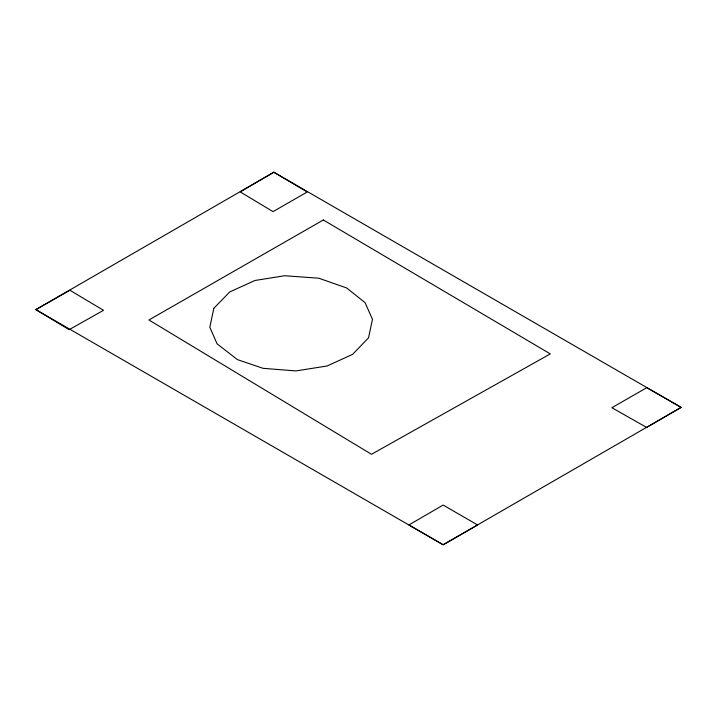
<?xml version="1.0" encoding="UTF-8"?>
<svg xmlns="http://www.w3.org/2000/svg" width="717" height="717" viewBox="0 0 717 717"><rect width="100%" height="100%" fill="white"/><g stroke="black" fill="none" stroke-linecap="round" stroke-linejoin="round"><path stroke-width="1.08" d="M213.809 308.328L209.83 327.257L217.054 343.793L237.399 359.611L263.014 368.314L295.897 370.931L327.015 366.002L352.612 354.359L368.538 337.824L372.464 319.289L365.052 302.637L346.652 287.965L318.778 278.205L284.622 275.74L254.956 280.49L229.781 291.891L213.809 308.328M273.831 172.223L240.204 191.905L273.06 211.623L307.217 191.986L273.831 172.223L35.85 309.619L69.128 329.695L103.508 310.3L69.89 290.242L35.85 309.619L443.169 544.777L477.612 524.978L443.169 505.055L408.914 524.943L443.169 544.777L681.15 407.381L273.831 172.223M681.15 407.381L646.671 427.431L611.861 407.713L646.752 387.709L681.15 407.381M323.331 219.985L148.93 319.979L371.496 454.291L550.306 353.893L323.331 219.985"/></g></svg>
